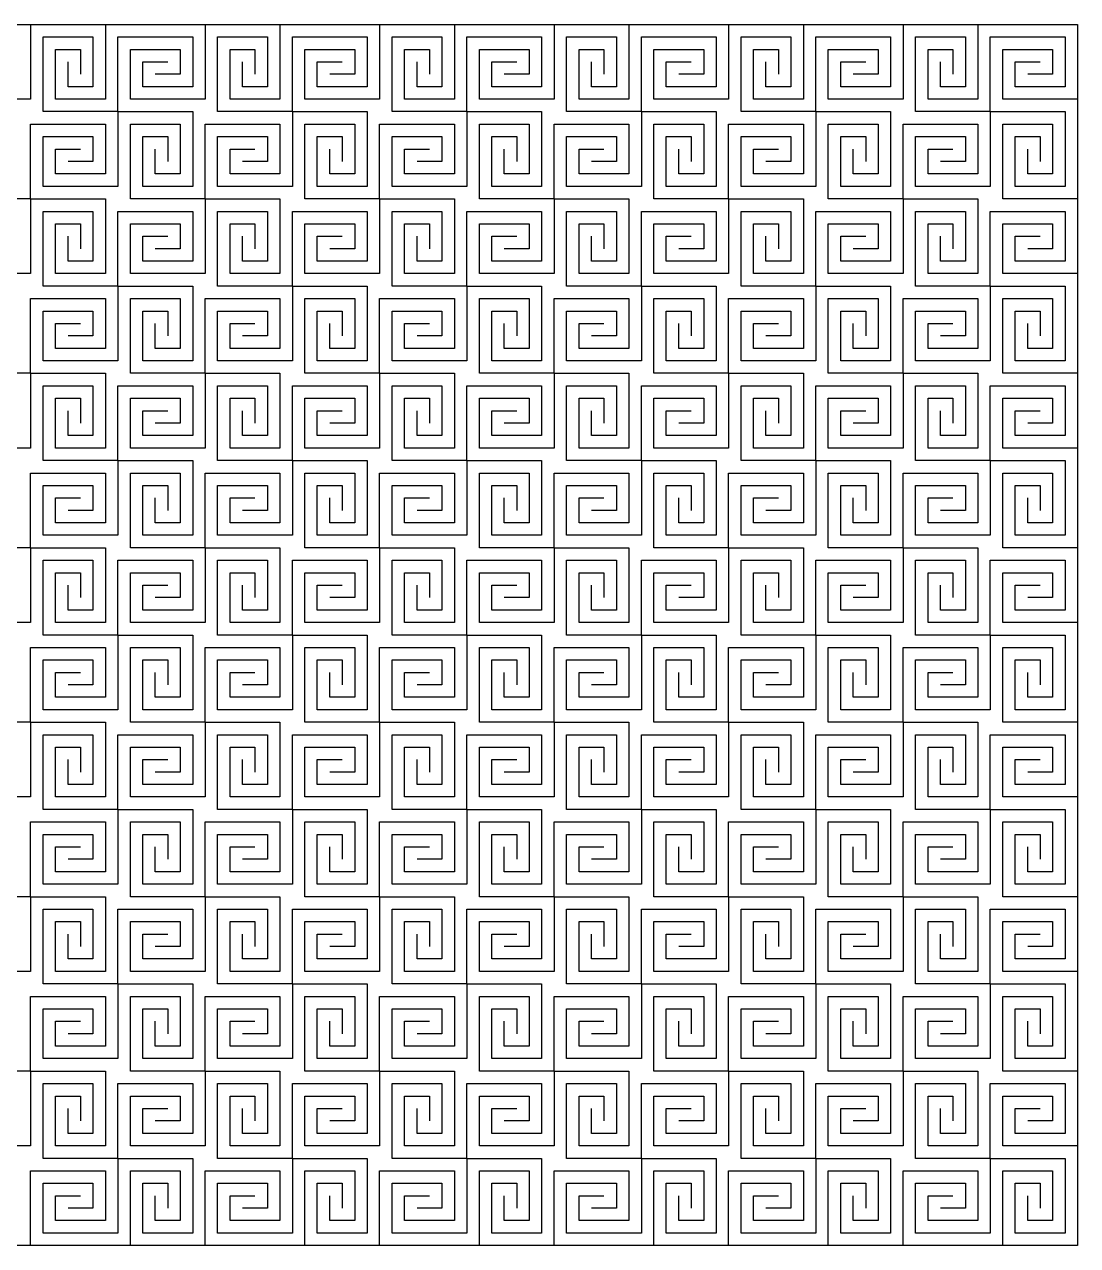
# Model space of a CAD drawing. Header units: millimetres. Extents: x 0 to 120, y 0 to 70.
# Drawn here: x 59.6 to 120, y 0 to 70 of the extents above; entities that cross this region are included whole.
import ezdxf

# ---------------------------------------------------------------- set-up
doc = ezdxf.new("R2010")
doc.units = ezdxf.units.MM
doc.layers.add('CUT', color=1, linetype='CONTINUOUS')

msp = doc.modelspace()

# ---------------------------------------------------------------- linework, layer by layer
at = {"layer": 'CUT'}
for points in [[(0, 70), (120, 70), (120, 0), (0, 0), (0, 70)], [(60, 70), (60, 65.7143), (55.7143, 65.7143), (55.7143, 68.5714), (58.5714, 68.5714), (58.5714, 67.1429), (57.1429, 67.1429)], [(60, 70), (64.2857, 70), (64.2857, 65.7143), (61.4286, 65.7143), (61.4286, 68.5714), (62.8571, 68.5714), (62.8571, 67.1429)], [(70, 70), (70, 65.7143), (65.7143, 65.7143), (65.7143, 68.5714), (68.5714, 68.5714), (68.5714, 67.1429), (67.1429, 67.1429)], [(70, 70), (74.2857, 70), (74.2857, 65.7143), (71.4286, 65.7143), (71.4286, 68.5714), (72.8571, 68.5714), (72.8571, 67.1429)], [(80, 70), (80, 65.7143), (75.7143, 65.7143), (75.7143, 68.5714), (78.5714, 68.5714), (78.5714, 67.1429), (77.1429, 67.1429)], [(80, 70), (84.2857, 70), (84.2857, 65.7143), (81.4286, 65.7143), (81.4286, 68.5714), (82.8571, 68.5714), (82.8571, 67.1429)], [(90, 70), (90, 65.7143), (85.7143, 65.7143), (85.7143, 68.5714), (88.5714, 68.5714), (88.5714, 67.1429), (87.1429, 67.1429)], [(90, 70), (94.2857, 70), (94.2857, 65.7143), (91.4286, 65.7143), (91.4286, 68.5714), (92.8571, 68.5714), (92.8571, 67.1429)], [(100, 70), (100, 65.7143), (95.7143, 65.7143), (95.7143, 68.5714), (98.5714, 68.5714), (98.5714, 67.1429), (97.1429, 67.1429)], [(100, 70), (104.2857, 70), (104.2857, 65.7143), (101.4286, 65.7143), (101.4286, 68.5714), (102.8571, 68.5714), (102.8571, 67.1429)], [(110, 70), (110, 65.7143), (105.7143, 65.7143), (105.7143, 68.5714), (108.5714, 68.5714), (108.5714, 67.1429), (107.1429, 67.1429)], [(110, 70), (114.2857, 70), (114.2857, 65.7143), (111.4286, 65.7143), (111.4286, 68.5714), (112.8571, 68.5714), (112.8571, 67.1429)], [(120, 70), (120, 65.7143), (115.7143, 65.7143), (115.7143, 68.5714), (118.5714, 68.5714), (118.5714, 67.1429), (117.1429, 67.1429)], [(65, 65), (60.7143, 65), (60.7143, 69.2857), (63.5714, 69.2857), (63.5714, 66.4286), (62.1429, 66.4286), (62.1429, 67.8571)], [(65, 65), (65, 69.2857), (69.2857, 69.2857), (69.2857, 66.4286), (66.4286, 66.4286), (66.4286, 67.8571), (67.8571, 67.8571)], [(75, 65), (70.7143, 65), (70.7143, 69.2857), (73.5714, 69.2857), (73.5714, 66.4286), (72.1429, 66.4286), (72.1429, 67.8571)], [(75, 65), (75, 69.2857), (79.2857, 69.2857), (79.2857, 66.4286), (76.4286, 66.4286), (76.4286, 67.8571), (77.8571, 67.8571)], [(85, 65), (80.7143, 65), (80.7143, 69.2857), (83.5714, 69.2857), (83.5714, 66.4286), (82.1429, 66.4286), (82.1429, 67.8571)], [(85, 65), (85, 69.2857), (89.2857, 69.2857), (89.2857, 66.4286), (86.4286, 66.4286), (86.4286, 67.8571), (87.8571, 67.8571)], [(95, 65), (90.7143, 65), (90.7143, 69.2857), (93.5714, 69.2857), (93.5714, 66.4286), (92.1429, 66.4286), (92.1429, 67.8571)], [(95, 65), (95, 69.2857), (99.2857, 69.2857), (99.2857, 66.4286), (96.4286, 66.4286), (96.4286, 67.8571), (97.8571, 67.8571)], [(105, 65), (100.7143, 65), (100.7143, 69.2857), (103.5714, 69.2857), (103.5714, 66.4286), (102.1429, 66.4286), (102.1429, 67.8571)], [(105, 65), (105, 69.2857), (109.2857, 69.2857), (109.2857, 66.4286), (106.4286, 66.4286), (106.4286, 67.8571), (107.8571, 67.8571)], [(115, 65), (110.7143, 65), (110.7143, 69.2857), (113.5714, 69.2857), (113.5714, 66.4286), (112.1429, 66.4286), (112.1429, 67.8571)], [(115, 65), (115, 69.2857), (119.2857, 69.2857), (119.2857, 66.4286), (116.4286, 66.4286), (116.4286, 67.8571), (117.8571, 67.8571)], [(65, 65), (65, 60.7143), (60.7143, 60.7143), (60.7143, 63.5714), (63.5714, 63.5714), (63.5714, 62.1429), (62.1429, 62.1429)], [(65, 65), (69.2857, 65), (69.2857, 60.7143), (66.4286, 60.7143), (66.4286, 63.5714), (67.8571, 63.5714), (67.8571, 62.1429)], [(75, 65), (75, 60.7143), (70.7143, 60.7143), (70.7143, 63.5714), (73.5714, 63.5714), (73.5714, 62.1429), (72.1429, 62.1429)], [(75, 65), (79.2857, 65), (79.2857, 60.7143), (76.4286, 60.7143), (76.4286, 63.5714), (77.8571, 63.5714), (77.8571, 62.1429)], [(85, 65), (85, 60.7143), (80.7143, 60.7143), (80.7143, 63.5714), (83.5714, 63.5714), (83.5714, 62.1429), (82.1429, 62.1429)], [(85, 65), (89.2857, 65), (89.2857, 60.7143), (86.4286, 60.7143), (86.4286, 63.5714), (87.8571, 63.5714), (87.8571, 62.1429)], [(95, 65), (95, 60.7143), (90.7143, 60.7143), (90.7143, 63.5714), (93.5714, 63.5714), (93.5714, 62.1429), (92.1429, 62.1429)], [(95, 65), (99.2857, 65), (99.2857, 60.7143), (96.4286, 60.7143), (96.4286, 63.5714), (97.8571, 63.5714), (97.8571, 62.1429)], [(105, 65), (105, 60.7143), (100.7143, 60.7143), (100.7143, 63.5714), (103.5714, 63.5714), (103.5714, 62.1429), (102.1429, 62.1429)], [(105, 65), (109.2857, 65), (109.2857, 60.7143), (106.4286, 60.7143), (106.4286, 63.5714), (107.8571, 63.5714), (107.8571, 62.1429)], [(115, 65), (115, 60.7143), (110.7143, 60.7143), (110.7143, 63.5714), (113.5714, 63.5714), (113.5714, 62.1429), (112.1429, 62.1429)], [(115, 65), (119.2857, 65), (119.2857, 60.7143), (116.4286, 60.7143), (116.4286, 63.5714), (117.8571, 63.5714), (117.8571, 62.1429)], [(60, 60), (55.7143, 60), (55.7143, 64.2857), (58.5714, 64.2857), (58.5714, 61.4286), (57.1429, 61.4286), (57.1429, 62.8571)], [(60, 60), (60, 64.2857), (64.2857, 64.2857), (64.2857, 61.4286), (61.4286, 61.4286), (61.4286, 62.8571), (62.8571, 62.8571)], [(70, 60), (65.7143, 60), (65.7143, 64.2857), (68.5714, 64.2857), (68.5714, 61.4286), (67.1429, 61.4286), (67.1429, 62.8571)], [(70, 60), (70, 64.2857), (74.2857, 64.2857), (74.2857, 61.4286), (71.4286, 61.4286), (71.4286, 62.8571), (72.8571, 62.8571)], [(80, 60), (75.7143, 60), (75.7143, 64.2857), (78.5714, 64.2857), (78.5714, 61.4286), (77.1429, 61.4286), (77.1429, 62.8571)], [(80, 60), (80, 64.2857), (84.2857, 64.2857), (84.2857, 61.4286), (81.4286, 61.4286), (81.4286, 62.8571), (82.8571, 62.8571)], [(90, 60), (85.7143, 60), (85.7143, 64.2857), (88.5714, 64.2857), (88.5714, 61.4286), (87.1429, 61.4286), (87.1429, 62.8571)], [(90, 60), (90, 64.2857), (94.2857, 64.2857), (94.2857, 61.4286), (91.4286, 61.4286), (91.4286, 62.8571), (92.8571, 62.8571)], [(100, 60), (95.7143, 60), (95.7143, 64.2857), (98.5714, 64.2857), (98.5714, 61.4286), (97.1429, 61.4286), (97.1429, 62.8571)], [(100, 60), (100, 64.2857), (104.2857, 64.2857), (104.2857, 61.4286), (101.4286, 61.4286), (101.4286, 62.8571), (102.8571, 62.8571)], [(110, 60), (105.7143, 60), (105.7143, 64.2857), (108.5714, 64.2857), (108.5714, 61.4286), (107.1429, 61.4286), (107.1429, 62.8571)], [(110, 60), (110, 64.2857), (114.2857, 64.2857), (114.2857, 61.4286), (111.4286, 61.4286), (111.4286, 62.8571), (112.8571, 62.8571)], [(120, 60), (115.7143, 60), (115.7143, 64.2857), (118.5714, 64.2857), (118.5714, 61.4286), (117.1429, 61.4286), (117.1429, 62.8571)], [(60, 60), (60, 55.7143), (55.7143, 55.7143), (55.7143, 58.5714), (58.5714, 58.5714), (58.5714, 57.1429), (57.1429, 57.1429)], [(60, 60), (64.2857, 60), (64.2857, 55.7143), (61.4286, 55.7143), (61.4286, 58.5714), (62.8571, 58.5714), (62.8571, 57.1429)], [(70, 60), (70, 55.7143), (65.7143, 55.7143), (65.7143, 58.5714), (68.5714, 58.5714), (68.5714, 57.1429), (67.1429, 57.1429)], [(70, 60), (74.2857, 60), (74.2857, 55.7143), (71.4286, 55.7143), (71.4286, 58.5714), (72.8571, 58.5714), (72.8571, 57.1429)], [(80, 60), (80, 55.7143), (75.7143, 55.7143), (75.7143, 58.5714), (78.5714, 58.5714), (78.5714, 57.1429), (77.1429, 57.1429)], [(80, 60), (84.2857, 60), (84.2857, 55.7143), (81.4286, 55.7143), (81.4286, 58.5714), (82.8571, 58.5714), (82.8571, 57.1429)], [(90, 60), (90, 55.7143), (85.7143, 55.7143), (85.7143, 58.5714), (88.5714, 58.5714), (88.5714, 57.1429), (87.1429, 57.1429)], [(90, 60), (94.2857, 60), (94.2857, 55.7143), (91.4286, 55.7143), (91.4286, 58.5714), (92.8571, 58.5714), (92.8571, 57.1429)], [(100, 60), (100, 55.7143), (95.7143, 55.7143), (95.7143, 58.5714), (98.5714, 58.5714), (98.5714, 57.1429), (97.1429, 57.1429)], [(100, 60), (104.2857, 60), (104.2857, 55.7143), (101.4286, 55.7143), (101.4286, 58.5714), (102.8571, 58.5714), (102.8571, 57.1429)], [(110, 60), (110, 55.7143), (105.7143, 55.7143), (105.7143, 58.5714), (108.5714, 58.5714), (108.5714, 57.1429), (107.1429, 57.1429)], [(110, 60), (114.2857, 60), (114.2857, 55.7143), (111.4286, 55.7143), (111.4286, 58.5714), (112.8571, 58.5714), (112.8571, 57.1429)], [(120, 60), (120, 55.7143), (115.7143, 55.7143), (115.7143, 58.5714), (118.5714, 58.5714), (118.5714, 57.1429), (117.1429, 57.1429)], [(65, 55), (60.7143, 55), (60.7143, 59.2857), (63.5714, 59.2857), (63.5714, 56.4286), (62.1429, 56.4286), (62.1429, 57.8571)], [(65, 55), (65, 59.2857), (69.2857, 59.2857), (69.2857, 56.4286), (66.4286, 56.4286), (66.4286, 57.8571), (67.8571, 57.8571)], [(75, 55), (70.7143, 55), (70.7143, 59.2857), (73.5714, 59.2857), (73.5714, 56.4286), (72.1429, 56.4286), (72.1429, 57.8571)], [(75, 55), (75, 59.2857), (79.2857, 59.2857), (79.2857, 56.4286), (76.4286, 56.4286), (76.4286, 57.8571), (77.8571, 57.8571)], [(85, 55), (80.7143, 55), (80.7143, 59.2857), (83.5714, 59.2857), (83.5714, 56.4286), (82.1429, 56.4286), (82.1429, 57.8571)], [(85, 55), (85, 59.2857), (89.2857, 59.2857), (89.2857, 56.4286), (86.4286, 56.4286), (86.4286, 57.8571), (87.8571, 57.8571)], [(95, 55), (90.7143, 55), (90.7143, 59.2857), (93.5714, 59.2857), (93.5714, 56.4286), (92.1429, 56.4286), (92.1429, 57.8571)], [(95, 55), (95, 59.2857), (99.2857, 59.2857), (99.2857, 56.4286), (96.4286, 56.4286), (96.4286, 57.8571), (97.8571, 57.8571)], [(105, 55), (100.7143, 55), (100.7143, 59.2857), (103.5714, 59.2857), (103.5714, 56.4286), (102.1429, 56.4286), (102.1429, 57.8571)], [(105, 55), (105, 59.2857), (109.2857, 59.2857), (109.2857, 56.4286), (106.4286, 56.4286), (106.4286, 57.8571), (107.8571, 57.8571)], [(115, 55), (110.7143, 55), (110.7143, 59.2857), (113.5714, 59.2857), (113.5714, 56.4286), (112.1429, 56.4286), (112.1429, 57.8571)], [(115, 55), (115, 59.2857), (119.2857, 59.2857), (119.2857, 56.4286), (116.4286, 56.4286), (116.4286, 57.8571), (117.8571, 57.8571)], [(65, 55), (65, 50.7143), (60.7143, 50.7143), (60.7143, 53.5714), (63.5714, 53.5714), (63.5714, 52.1429), (62.1429, 52.1429)], [(65, 55), (69.2857, 55), (69.2857, 50.7143), (66.4286, 50.7143), (66.4286, 53.5714), (67.8571, 53.5714), (67.8571, 52.1429)], [(75, 55), (75, 50.7143), (70.7143, 50.7143), (70.7143, 53.5714), (73.5714, 53.5714), (73.5714, 52.1429), (72.1429, 52.1429)], [(75, 55), (79.2857, 55), (79.2857, 50.7143), (76.4286, 50.7143), (76.4286, 53.5714), (77.8571, 53.5714), (77.8571, 52.1429)], [(85, 55), (85, 50.7143), (80.7143, 50.7143), (80.7143, 53.5714), (83.5714, 53.5714), (83.5714, 52.1429), (82.1429, 52.1429)], [(85, 55), (89.2857, 55), (89.2857, 50.7143), (86.4286, 50.7143), (86.4286, 53.5714), (87.8571, 53.5714), (87.8571, 52.1429)], [(95, 55), (95, 50.7143), (90.7143, 50.7143), (90.7143, 53.5714), (93.5714, 53.5714), (93.5714, 52.1429), (92.1429, 52.1429)], [(95, 55), (99.2857, 55), (99.2857, 50.7143), (96.4286, 50.7143), (96.4286, 53.5714), (97.8571, 53.5714), (97.8571, 52.1429)], [(105, 55), (105, 50.7143), (100.7143, 50.7143), (100.7143, 53.5714), (103.5714, 53.5714), (103.5714, 52.1429), (102.1429, 52.1429)], [(105, 55), (109.2857, 55), (109.2857, 50.7143), (106.4286, 50.7143), (106.4286, 53.5714), (107.8571, 53.5714), (107.8571, 52.1429)], [(115, 55), (115, 50.7143), (110.7143, 50.7143), (110.7143, 53.5714), (113.5714, 53.5714), (113.5714, 52.1429), (112.1429, 52.1429)], [(115, 55), (119.2857, 55), (119.2857, 50.7143), (116.4286, 50.7143), (116.4286, 53.5714), (117.8571, 53.5714), (117.8571, 52.1429)], [(60, 50), (55.7143, 50), (55.7143, 54.2857), (58.5714, 54.2857), (58.5714, 51.4286), (57.1429, 51.4286), (57.1429, 52.8571)], [(60, 50), (60, 54.2857), (64.2857, 54.2857), (64.2857, 51.4286), (61.4286, 51.4286), (61.4286, 52.8571), (62.8571, 52.8571)], [(70, 50), (65.7143, 50), (65.7143, 54.2857), (68.5714, 54.2857), (68.5714, 51.4286), (67.1429, 51.4286), (67.1429, 52.8571)], [(70, 50), (70, 54.2857), (74.2857, 54.2857), (74.2857, 51.4286), (71.4286, 51.4286), (71.4286, 52.8571), (72.8571, 52.8571)], [(80, 50), (75.7143, 50), (75.7143, 54.2857), (78.5714, 54.2857), (78.5714, 51.4286), (77.1429, 51.4286), (77.1429, 52.8571)], [(80, 50), (80, 54.2857), (84.2857, 54.2857), (84.2857, 51.4286), (81.4286, 51.4286), (81.4286, 52.8571), (82.8571, 52.8571)], [(90, 50), (85.7143, 50), (85.7143, 54.2857), (88.5714, 54.2857), (88.5714, 51.4286), (87.1429, 51.4286), (87.1429, 52.8571)], [(90, 50), (90, 54.2857), (94.2857, 54.2857), (94.2857, 51.4286), (91.4286, 51.4286), (91.4286, 52.8571), (92.8571, 52.8571)], [(100, 50), (95.7143, 50), (95.7143, 54.2857), (98.5714, 54.2857), (98.5714, 51.4286), (97.1429, 51.4286), (97.1429, 52.8571)], [(100, 50), (100, 54.2857), (104.2857, 54.2857), (104.2857, 51.4286), (101.4286, 51.4286), (101.4286, 52.8571), (102.8571, 52.8571)], [(110, 50), (105.7143, 50), (105.7143, 54.2857), (108.5714, 54.2857), (108.5714, 51.4286), (107.1429, 51.4286), (107.1429, 52.8571)], [(110, 50), (110, 54.2857), (114.2857, 54.2857), (114.2857, 51.4286), (111.4286, 51.4286), (111.4286, 52.8571), (112.8571, 52.8571)], [(120, 50), (115.7143, 50), (115.7143, 54.2857), (118.5714, 54.2857), (118.5714, 51.4286), (117.1429, 51.4286), (117.1429, 52.8571)], [(60, 50), (60, 45.7143), (55.7143, 45.7143), (55.7143, 48.5714), (58.5714, 48.5714), (58.5714, 47.1429), (57.1429, 47.1429)], [(60, 50), (64.2857, 50), (64.2857, 45.7143), (61.4286, 45.7143), (61.4286, 48.5714), (62.8571, 48.5714), (62.8571, 47.1429)], [(70, 50), (70, 45.7143), (65.7143, 45.7143), (65.7143, 48.5714), (68.5714, 48.5714), (68.5714, 47.1429), (67.1429, 47.1429)], [(70, 50), (74.2857, 50), (74.2857, 45.7143), (71.4286, 45.7143), (71.4286, 48.5714), (72.8571, 48.5714), (72.8571, 47.1429)], [(80, 50), (80, 45.7143), (75.7143, 45.7143), (75.7143, 48.5714), (78.5714, 48.5714), (78.5714, 47.1429), (77.1429, 47.1429)], [(80, 50), (84.2857, 50), (84.2857, 45.7143), (81.4286, 45.7143), (81.4286, 48.5714), (82.8571, 48.5714), (82.8571, 47.1429)], [(90, 50), (90, 45.7143), (85.7143, 45.7143), (85.7143, 48.5714), (88.5714, 48.5714), (88.5714, 47.1429), (87.1429, 47.1429)], [(90, 50), (94.2857, 50), (94.2857, 45.7143), (91.4286, 45.7143), (91.4286, 48.5714), (92.8571, 48.5714), (92.8571, 47.1429)], [(100, 50), (100, 45.7143), (95.7143, 45.7143), (95.7143, 48.5714), (98.5714, 48.5714), (98.5714, 47.1429), (97.1429, 47.1429)], [(100, 50), (104.2857, 50), (104.2857, 45.7143), (101.4286, 45.7143), (101.4286, 48.5714), (102.8571, 48.5714), (102.8571, 47.1429)], [(110, 50), (110, 45.7143), (105.7143, 45.7143), (105.7143, 48.5714), (108.5714, 48.5714), (108.5714, 47.1429), (107.1429, 47.1429)], [(110, 50), (114.2857, 50), (114.2857, 45.7143), (111.4286, 45.7143), (111.4286, 48.5714), (112.8571, 48.5714), (112.8571, 47.1429)], [(120, 50), (120, 45.7143), (115.7143, 45.7143), (115.7143, 48.5714), (118.5714, 48.5714), (118.5714, 47.1429), (117.1429, 47.1429)], [(65, 45), (60.7143, 45), (60.7143, 49.2857), (63.5714, 49.2857), (63.5714, 46.4286), (62.1429, 46.4286), (62.1429, 47.8571)], [(65, 45), (65, 49.2857), (69.2857, 49.2857), (69.2857, 46.4286), (66.4286, 46.4286), (66.4286, 47.8571), (67.8571, 47.8571)], [(75, 45), (70.7143, 45), (70.7143, 49.2857), (73.5714, 49.2857), (73.5714, 46.4286), (72.1429, 46.4286), (72.1429, 47.8571)], [(75, 45), (75, 49.2857), (79.2857, 49.2857), (79.2857, 46.4286), (76.4286, 46.4286), (76.4286, 47.8571), (77.8571, 47.8571)], [(85, 45), (80.7143, 45), (80.7143, 49.2857), (83.5714, 49.2857), (83.5714, 46.4286), (82.1429, 46.4286), (82.1429, 47.8571)], [(85, 45), (85, 49.2857), (89.2857, 49.2857), (89.2857, 46.4286), (86.4286, 46.4286), (86.4286, 47.8571), (87.8571, 47.8571)], [(95, 45), (90.7143, 45), (90.7143, 49.2857), (93.5714, 49.2857), (93.5714, 46.4286), (92.1429, 46.4286), (92.1429, 47.8571)], [(95, 45), (95, 49.2857), (99.2857, 49.2857), (99.2857, 46.4286), (96.4286, 46.4286), (96.4286, 47.8571), (97.8571, 47.8571)], [(105, 45), (100.7143, 45), (100.7143, 49.2857), (103.5714, 49.2857), (103.5714, 46.4286), (102.1429, 46.4286), (102.1429, 47.8571)], [(105, 45), (105, 49.2857), (109.2857, 49.2857), (109.2857, 46.4286), (106.4286, 46.4286), (106.4286, 47.8571), (107.8571, 47.8571)], [(115, 45), (110.7143, 45), (110.7143, 49.2857), (113.5714, 49.2857), (113.5714, 46.4286), (112.1429, 46.4286), (112.1429, 47.8571)], [(115, 45), (115, 49.2857), (119.2857, 49.2857), (119.2857, 46.4286), (116.4286, 46.4286), (116.4286, 47.8571), (117.8571, 47.8571)], [(65, 45), (65, 40.7143), (60.7143, 40.7143), (60.7143, 43.5714), (63.5714, 43.5714), (63.5714, 42.1429), (62.1429, 42.1429)], [(65, 45), (69.2857, 45), (69.2857, 40.7143), (66.4286, 40.7143), (66.4286, 43.5714), (67.8571, 43.5714), (67.8571, 42.1429)], [(75, 45), (75, 40.7143), (70.7143, 40.7143), (70.7143, 43.5714), (73.5714, 43.5714), (73.5714, 42.1429), (72.1429, 42.1429)], [(75, 45), (79.2857, 45), (79.2857, 40.7143), (76.4286, 40.7143), (76.4286, 43.5714), (77.8571, 43.5714), (77.8571, 42.1429)], [(85, 45), (85, 40.7143), (80.7143, 40.7143), (80.7143, 43.5714), (83.5714, 43.5714), (83.5714, 42.1429), (82.1429, 42.1429)], [(85, 45), (89.2857, 45), (89.2857, 40.7143), (86.4286, 40.7143), (86.4286, 43.5714), (87.8571, 43.5714), (87.8571, 42.1429)], [(95, 45), (95, 40.7143), (90.7143, 40.7143), (90.7143, 43.5714), (93.5714, 43.5714), (93.5714, 42.1429), (92.1429, 42.1429)], [(95, 45), (99.2857, 45), (99.2857, 40.7143), (96.4286, 40.7143), (96.4286, 43.5714), (97.8571, 43.5714), (97.8571, 42.1429)], [(105, 45), (105, 40.7143), (100.7143, 40.7143), (100.7143, 43.5714), (103.5714, 43.5714), (103.5714, 42.1429), (102.1429, 42.1429)], [(105, 45), (109.2857, 45), (109.2857, 40.7143), (106.4286, 40.7143), (106.4286, 43.5714), (107.8571, 43.5714), (107.8571, 42.1429)], [(115, 45), (115, 40.7143), (110.7143, 40.7143), (110.7143, 43.5714), (113.5714, 43.5714), (113.5714, 42.1429), (112.1429, 42.1429)], [(115, 45), (119.2857, 45), (119.2857, 40.7143), (116.4286, 40.7143), (116.4286, 43.5714), (117.8571, 43.5714), (117.8571, 42.1429)], [(60, 40), (55.7143, 40), (55.7143, 44.2857), (58.5714, 44.2857), (58.5714, 41.4286), (57.1429, 41.4286), (57.1429, 42.8571)], [(60, 40), (60, 44.2857), (64.2857, 44.2857), (64.2857, 41.4286), (61.4286, 41.4286), (61.4286, 42.8571), (62.8571, 42.8571)], [(70, 40), (65.7143, 40), (65.7143, 44.2857), (68.5714, 44.2857), (68.5714, 41.4286), (67.1429, 41.4286), (67.1429, 42.8571)], [(70, 40), (70, 44.2857), (74.2857, 44.2857), (74.2857, 41.4286), (71.4286, 41.4286), (71.4286, 42.8571), (72.8571, 42.8571)], [(80, 40), (75.7143, 40), (75.7143, 44.2857), (78.5714, 44.2857), (78.5714, 41.4286), (77.1429, 41.4286), (77.1429, 42.8571)], [(80, 40), (80, 44.2857), (84.2857, 44.2857), (84.2857, 41.4286), (81.4286, 41.4286), (81.4286, 42.8571), (82.8571, 42.8571)], [(90, 40), (85.7143, 40), (85.7143, 44.2857), (88.5714, 44.2857), (88.5714, 41.4286), (87.1429, 41.4286), (87.1429, 42.8571)], [(90, 40), (90, 44.2857), (94.2857, 44.2857), (94.2857, 41.4286), (91.4286, 41.4286), (91.4286, 42.8571), (92.8571, 42.8571)], [(100, 40), (95.7143, 40), (95.7143, 44.2857), (98.5714, 44.2857), (98.5714, 41.4286), (97.1429, 41.4286), (97.1429, 42.8571)], [(100, 40), (100, 44.2857), (104.2857, 44.2857), (104.2857, 41.4286), (101.4286, 41.4286), (101.4286, 42.8571), (102.8571, 42.8571)], [(110, 40), (105.7143, 40), (105.7143, 44.2857), (108.5714, 44.2857), (108.5714, 41.4286), (107.1429, 41.4286), (107.1429, 42.8571)], [(110, 40), (110, 44.2857), (114.2857, 44.2857), (114.2857, 41.4286), (111.4286, 41.4286), (111.4286, 42.8571), (112.8571, 42.8571)], [(120, 40), (115.7143, 40), (115.7143, 44.2857), (118.5714, 44.2857), (118.5714, 41.4286), (117.1429, 41.4286), (117.1429, 42.8571)], [(60, 40), (60, 35.7143), (55.7143, 35.7143), (55.7143, 38.5714), (58.5714, 38.5714), (58.5714, 37.1429), (57.1429, 37.1429)], [(60, 40), (64.2857, 40), (64.2857, 35.7143), (61.4286, 35.7143), (61.4286, 38.5714), (62.8571, 38.5714), (62.8571, 37.1429)], [(70, 40), (70, 35.7143), (65.7143, 35.7143), (65.7143, 38.5714), (68.5714, 38.5714), (68.5714, 37.1429), (67.1429, 37.1429)], [(70, 40), (74.2857, 40), (74.2857, 35.7143), (71.4286, 35.7143), (71.4286, 38.5714), (72.8571, 38.5714), (72.8571, 37.1429)], [(80, 40), (80, 35.7143), (75.7143, 35.7143), (75.7143, 38.5714), (78.5714, 38.5714), (78.5714, 37.1429), (77.1429, 37.1429)], [(80, 40), (84.2857, 40), (84.2857, 35.7143), (81.4286, 35.7143), (81.4286, 38.5714), (82.8571, 38.5714), (82.8571, 37.1429)], [(90, 40), (90, 35.7143), (85.7143, 35.7143), (85.7143, 38.5714), (88.5714, 38.5714), (88.5714, 37.1429), (87.1429, 37.1429)], [(90, 40), (94.2857, 40), (94.2857, 35.7143), (91.4286, 35.7143), (91.4286, 38.5714), (92.8571, 38.5714), (92.8571, 37.1429)], [(100, 40), (100, 35.7143), (95.7143, 35.7143), (95.7143, 38.5714), (98.5714, 38.5714), (98.5714, 37.1429), (97.1429, 37.1429)], [(100, 40), (104.2857, 40), (104.2857, 35.7143), (101.4286, 35.7143), (101.4286, 38.5714), (102.8571, 38.5714), (102.8571, 37.1429)], [(110, 40), (110, 35.7143), (105.7143, 35.7143), (105.7143, 38.5714), (108.5714, 38.5714), (108.5714, 37.1429), (107.1429, 37.1429)], [(110, 40), (114.2857, 40), (114.2857, 35.7143), (111.4286, 35.7143), (111.4286, 38.5714), (112.8571, 38.5714), (112.8571, 37.1429)], [(120, 40), (120, 35.7143), (115.7143, 35.7143), (115.7143, 38.5714), (118.5714, 38.5714), (118.5714, 37.1429), (117.1429, 37.1429)], [(65, 35), (60.7143, 35), (60.7143, 39.2857), (63.5714, 39.2857), (63.5714, 36.4286), (62.1429, 36.4286), (62.1429, 37.8571)], [(65, 35), (65, 39.2857), (69.2857, 39.2857), (69.2857, 36.4286), (66.4286, 36.4286), (66.4286, 37.8571), (67.8571, 37.8571)], [(75, 35), (70.7143, 35), (70.7143, 39.2857), (73.5714, 39.2857), (73.5714, 36.4286), (72.1429, 36.4286), (72.1429, 37.8571)], [(75, 35), (75, 39.2857), (79.2857, 39.2857), (79.2857, 36.4286), (76.4286, 36.4286), (76.4286, 37.8571), (77.8571, 37.8571)], [(85, 35), (80.7143, 35), (80.7143, 39.2857), (83.5714, 39.2857), (83.5714, 36.4286), (82.1429, 36.4286), (82.1429, 37.8571)], [(85, 35), (85, 39.2857), (89.2857, 39.2857), (89.2857, 36.4286), (86.4286, 36.4286), (86.4286, 37.8571), (87.8571, 37.8571)], [(95, 35), (90.7143, 35), (90.7143, 39.2857), (93.5714, 39.2857), (93.5714, 36.4286), (92.1429, 36.4286), (92.1429, 37.8571)], [(95, 35), (95, 39.2857), (99.2857, 39.2857), (99.2857, 36.4286), (96.4286, 36.4286), (96.4286, 37.8571), (97.8571, 37.8571)], [(105, 35), (100.7143, 35), (100.7143, 39.2857), (103.5714, 39.2857), (103.5714, 36.4286), (102.1429, 36.4286), (102.1429, 37.8571)], [(105, 35), (105, 39.2857), (109.2857, 39.2857), (109.2857, 36.4286), (106.4286, 36.4286), (106.4286, 37.8571), (107.8571, 37.8571)], [(115, 35), (110.7143, 35), (110.7143, 39.2857), (113.5714, 39.2857), (113.5714, 36.4286), (112.1429, 36.4286), (112.1429, 37.8571)], [(115, 35), (115, 39.2857), (119.2857, 39.2857), (119.2857, 36.4286), (116.4286, 36.4286), (116.4286, 37.8571), (117.8571, 37.8571)], [(65, 35), (65, 30.7143), (60.7143, 30.7143), (60.7143, 33.5714), (63.5714, 33.5714), (63.5714, 32.1429), (62.1429, 32.1429)], [(65, 35), (69.2857, 35), (69.2857, 30.7143), (66.4286, 30.7143), (66.4286, 33.5714), (67.8571, 33.5714), (67.8571, 32.1429)], [(75, 35), (75, 30.7143), (70.7143, 30.7143), (70.7143, 33.5714), (73.5714, 33.5714), (73.5714, 32.1429), (72.1429, 32.1429)], [(75, 35), (79.2857, 35), (79.2857, 30.7143), (76.4286, 30.7143), (76.4286, 33.5714), (77.8571, 33.5714), (77.8571, 32.1429)], [(85, 35), (85, 30.7143), (80.7143, 30.7143), (80.7143, 33.5714), (83.5714, 33.5714), (83.5714, 32.1429), (82.1429, 32.1429)], [(85, 35), (89.2857, 35), (89.2857, 30.7143), (86.4286, 30.7143), (86.4286, 33.5714), (87.8571, 33.5714), (87.8571, 32.1429)], [(95, 35), (95, 30.7143), (90.7143, 30.7143), (90.7143, 33.5714), (93.5714, 33.5714), (93.5714, 32.1429), (92.1429, 32.1429)], [(95, 35), (99.2857, 35), (99.2857, 30.7143), (96.4286, 30.7143), (96.4286, 33.5714), (97.8571, 33.5714), (97.8571, 32.1429)], [(105, 35), (105, 30.7143), (100.7143, 30.7143), (100.7143, 33.5714), (103.5714, 33.5714), (103.5714, 32.1429), (102.1429, 32.1429)], [(105, 35), (109.2857, 35), (109.2857, 30.7143), (106.4286, 30.7143), (106.4286, 33.5714), (107.8571, 33.5714), (107.8571, 32.1429)], [(115, 35), (115, 30.7143), (110.7143, 30.7143), (110.7143, 33.5714), (113.5714, 33.5714), (113.5714, 32.1429), (112.1429, 32.1429)], [(115, 35), (119.2857, 35), (119.2857, 30.7143), (116.4286, 30.7143), (116.4286, 33.5714), (117.8571, 33.5714), (117.8571, 32.1429)], [(60, 30), (55.7143, 30), (55.7143, 34.2857), (58.5714, 34.2857), (58.5714, 31.4286), (57.1429, 31.4286), (57.1429, 32.8571)], [(60, 30), (60, 34.2857), (64.2857, 34.2857), (64.2857, 31.4286), (61.4286, 31.4286), (61.4286, 32.8571), (62.8571, 32.8571)], [(70, 30), (65.7143, 30), (65.7143, 34.2857), (68.5714, 34.2857), (68.5714, 31.4286), (67.1429, 31.4286), (67.1429, 32.8571)], [(70, 30), (70, 34.2857), (74.2857, 34.2857), (74.2857, 31.4286), (71.4286, 31.4286), (71.4286, 32.8571), (72.8571, 32.8571)], [(80, 30), (75.7143, 30), (75.7143, 34.2857), (78.5714, 34.2857), (78.5714, 31.4286), (77.1429, 31.4286), (77.1429, 32.8571)], [(80, 30), (80, 34.2857), (84.2857, 34.2857), (84.2857, 31.4286), (81.4286, 31.4286), (81.4286, 32.8571), (82.8571, 32.8571)], [(90, 30), (85.7143, 30), (85.7143, 34.2857), (88.5714, 34.2857), (88.5714, 31.4286), (87.1429, 31.4286), (87.1429, 32.8571)], [(90, 30), (90, 34.2857), (94.2857, 34.2857), (94.2857, 31.4286), (91.4286, 31.4286), (91.4286, 32.8571), (92.8571, 32.8571)], [(100, 30), (95.7143, 30), (95.7143, 34.2857), (98.5714, 34.2857), (98.5714, 31.4286), (97.1429, 31.4286), (97.1429, 32.8571)], [(100, 30), (100, 34.2857), (104.2857, 34.2857), (104.2857, 31.4286), (101.4286, 31.4286), (101.4286, 32.8571), (102.8571, 32.8571)], [(110, 30), (105.7143, 30), (105.7143, 34.2857), (108.5714, 34.2857), (108.5714, 31.4286), (107.1429, 31.4286), (107.1429, 32.8571)], [(110, 30), (110, 34.2857), (114.2857, 34.2857), (114.2857, 31.4286), (111.4286, 31.4286), (111.4286, 32.8571), (112.8571, 32.8571)], [(120, 30), (115.7143, 30), (115.7143, 34.2857), (118.5714, 34.2857), (118.5714, 31.4286), (117.1429, 31.4286), (117.1429, 32.8571)], [(60, 30), (60, 25.7143), (55.7143, 25.7143), (55.7143, 28.5714), (58.5714, 28.5714), (58.5714, 27.1429), (57.1429, 27.1429)], [(60, 30), (64.2857, 30), (64.2857, 25.7143), (61.4286, 25.7143), (61.4286, 28.5714), (62.8571, 28.5714), (62.8571, 27.1429)], [(70, 30), (70, 25.7143), (65.7143, 25.7143), (65.7143, 28.5714), (68.5714, 28.5714), (68.5714, 27.1429), (67.1429, 27.1429)], [(70, 30), (74.2857, 30), (74.2857, 25.7143), (71.4286, 25.7143), (71.4286, 28.5714), (72.8571, 28.5714), (72.8571, 27.1429)], [(80, 30), (80, 25.7143), (75.7143, 25.7143), (75.7143, 28.5714), (78.5714, 28.5714), (78.5714, 27.1429), (77.1429, 27.1429)], [(80, 30), (84.2857, 30), (84.2857, 25.7143), (81.4286, 25.7143), (81.4286, 28.5714), (82.8571, 28.5714), (82.8571, 27.1429)], [(90, 30), (90, 25.7143), (85.7143, 25.7143), (85.7143, 28.5714), (88.5714, 28.5714), (88.5714, 27.1429), (87.1429, 27.1429)], [(90, 30), (94.2857, 30), (94.2857, 25.7143), (91.4286, 25.7143), (91.4286, 28.5714), (92.8571, 28.5714), (92.8571, 27.1429)], [(100, 30), (100, 25.7143), (95.7143, 25.7143), (95.7143, 28.5714), (98.5714, 28.5714), (98.5714, 27.1429), (97.1429, 27.1429)], [(100, 30), (104.2857, 30), (104.2857, 25.7143), (101.4286, 25.7143), (101.4286, 28.5714), (102.8571, 28.5714), (102.8571, 27.1429)], [(110, 30), (110, 25.7143), (105.7143, 25.7143), (105.7143, 28.5714), (108.5714, 28.5714), (108.5714, 27.1429), (107.1429, 27.1429)], [(110, 30), (114.2857, 30), (114.2857, 25.7143), (111.4286, 25.7143), (111.4286, 28.5714), (112.8571, 28.5714), (112.8571, 27.1429)], [(120, 30), (120, 25.7143), (115.7143, 25.7143), (115.7143, 28.5714), (118.5714, 28.5714), (118.5714, 27.1429), (117.1429, 27.1429)], [(65, 25), (60.7143, 25), (60.7143, 29.2857), (63.5714, 29.2857), (63.5714, 26.4286), (62.1429, 26.4286), (62.1429, 27.8571)], [(65, 25), (65, 29.2857), (69.2857, 29.2857), (69.2857, 26.4286), (66.4286, 26.4286), (66.4286, 27.8571), (67.8571, 27.8571)], [(75, 25), (70.7143, 25), (70.7143, 29.2857), (73.5714, 29.2857), (73.5714, 26.4286), (72.1429, 26.4286), (72.1429, 27.8571)], [(75, 25), (75, 29.2857), (79.2857, 29.2857), (79.2857, 26.4286), (76.4286, 26.4286), (76.4286, 27.8571), (77.8571, 27.8571)], [(85, 25), (80.7143, 25), (80.7143, 29.2857), (83.5714, 29.2857), (83.5714, 26.4286), (82.1429, 26.4286), (82.1429, 27.8571)], [(85, 25), (85, 29.2857), (89.2857, 29.2857), (89.2857, 26.4286), (86.4286, 26.4286), (86.4286, 27.8571), (87.8571, 27.8571)], [(95, 25), (90.7143, 25), (90.7143, 29.2857), (93.5714, 29.2857), (93.5714, 26.4286), (92.1429, 26.4286), (92.1429, 27.8571)], [(95, 25), (95, 29.2857), (99.2857, 29.2857), (99.2857, 26.4286), (96.4286, 26.4286), (96.4286, 27.8571), (97.8571, 27.8571)], [(105, 25), (100.7143, 25), (100.7143, 29.2857), (103.5714, 29.2857), (103.5714, 26.4286), (102.1429, 26.4286), (102.1429, 27.8571)], [(105, 25), (105, 29.2857), (109.2857, 29.2857), (109.2857, 26.4286), (106.4286, 26.4286), (106.4286, 27.8571), (107.8571, 27.8571)], [(115, 25), (110.7143, 25), (110.7143, 29.2857), (113.5714, 29.2857), (113.5714, 26.4286), (112.1429, 26.4286), (112.1429, 27.8571)], [(115, 25), (115, 29.2857), (119.2857, 29.2857), (119.2857, 26.4286), (116.4286, 26.4286), (116.4286, 27.8571), (117.8571, 27.8571)], [(65, 25), (65, 20.7143), (60.7143, 20.7143), (60.7143, 23.5714), (63.5714, 23.5714), (63.5714, 22.1429), (62.1429, 22.1429)], [(65, 25), (69.2857, 25), (69.2857, 20.7143), (66.4286, 20.7143), (66.4286, 23.5714), (67.8571, 23.5714), (67.8571, 22.1429)], [(75, 25), (75, 20.7143), (70.7143, 20.7143), (70.7143, 23.5714), (73.5714, 23.5714), (73.5714, 22.1429), (72.1429, 22.1429)], [(75, 25), (79.2857, 25), (79.2857, 20.7143), (76.4286, 20.7143), (76.4286, 23.5714), (77.8571, 23.5714), (77.8571, 22.1429)], [(85, 25), (85, 20.7143), (80.7143, 20.7143), (80.7143, 23.5714), (83.5714, 23.5714), (83.5714, 22.1429), (82.1429, 22.1429)], [(85, 25), (89.2857, 25), (89.2857, 20.7143), (86.4286, 20.7143), (86.4286, 23.5714), (87.8571, 23.5714), (87.8571, 22.1429)], [(95, 25), (95, 20.7143), (90.7143, 20.7143), (90.7143, 23.5714), (93.5714, 23.5714), (93.5714, 22.1429), (92.1429, 22.1429)], [(95, 25), (99.2857, 25), (99.2857, 20.7143), (96.4286, 20.7143), (96.4286, 23.5714), (97.8571, 23.5714), (97.8571, 22.1429)], [(105, 25), (105, 20.7143), (100.7143, 20.7143), (100.7143, 23.5714), (103.5714, 23.5714), (103.5714, 22.1429), (102.1429, 22.1429)], [(105, 25), (109.2857, 25), (109.2857, 20.7143), (106.4286, 20.7143), (106.4286, 23.5714), (107.8571, 23.5714), (107.8571, 22.1429)], [(115, 25), (115, 20.7143), (110.7143, 20.7143), (110.7143, 23.5714), (113.5714, 23.5714), (113.5714, 22.1429), (112.1429, 22.1429)], [(115, 25), (119.2857, 25), (119.2857, 20.7143), (116.4286, 20.7143), (116.4286, 23.5714), (117.8571, 23.5714), (117.8571, 22.1429)], [(60, 20), (55.7143, 20), (55.7143, 24.2857), (58.5714, 24.2857), (58.5714, 21.4286), (57.1429, 21.4286), (57.1429, 22.8571)], [(60, 20), (60, 24.2857), (64.2857, 24.2857), (64.2857, 21.4286), (61.4286, 21.4286), (61.4286, 22.8571), (62.8571, 22.8571)], [(70, 20), (65.7143, 20), (65.7143, 24.2857), (68.5714, 24.2857), (68.5714, 21.4286), (67.1429, 21.4286), (67.1429, 22.8571)], [(70, 20), (70, 24.2857), (74.2857, 24.2857), (74.2857, 21.4286), (71.4286, 21.4286), (71.4286, 22.8571), (72.8571, 22.8571)], [(80, 20), (75.7143, 20), (75.7143, 24.2857), (78.5714, 24.2857), (78.5714, 21.4286), (77.1429, 21.4286), (77.1429, 22.8571)], [(80, 20), (80, 24.2857), (84.2857, 24.2857), (84.2857, 21.4286), (81.4286, 21.4286), (81.4286, 22.8571), (82.8571, 22.8571)], [(90, 20), (85.7143, 20), (85.7143, 24.2857), (88.5714, 24.2857), (88.5714, 21.4286), (87.1429, 21.4286), (87.1429, 22.8571)], [(90, 20), (90, 24.2857), (94.2857, 24.2857), (94.2857, 21.4286), (91.4286, 21.4286), (91.4286, 22.8571), (92.8571, 22.8571)], [(100, 20), (95.7143, 20), (95.7143, 24.2857), (98.5714, 24.2857), (98.5714, 21.4286), (97.1429, 21.4286), (97.1429, 22.8571)], [(100, 20), (100, 24.2857), (104.2857, 24.2857), (104.2857, 21.4286), (101.4286, 21.4286), (101.4286, 22.8571), (102.8571, 22.8571)], [(110, 20), (105.7143, 20), (105.7143, 24.2857), (108.5714, 24.2857), (108.5714, 21.4286), (107.1429, 21.4286), (107.1429, 22.8571)], [(110, 20), (110, 24.2857), (114.2857, 24.2857), (114.2857, 21.4286), (111.4286, 21.4286), (111.4286, 22.8571), (112.8571, 22.8571)], [(120, 20), (115.7143, 20), (115.7143, 24.2857), (118.5714, 24.2857), (118.5714, 21.4286), (117.1429, 21.4286), (117.1429, 22.8571)], [(60, 20), (60, 15.7143), (55.7143, 15.7143), (55.7143, 18.5714), (58.5714, 18.5714), (58.5714, 17.1429), (57.1429, 17.1429)], [(60, 20), (64.2857, 20), (64.2857, 15.7143), (61.4286, 15.7143), (61.4286, 18.5714), (62.8571, 18.5714), (62.8571, 17.1429)], [(70, 20), (70, 15.7143), (65.7143, 15.7143), (65.7143, 18.5714), (68.5714, 18.5714), (68.5714, 17.1429), (67.1429, 17.1429)], [(70, 20), (74.2857, 20), (74.2857, 15.7143), (71.4286, 15.7143), (71.4286, 18.5714), (72.8571, 18.5714), (72.8571, 17.1429)], [(80, 20), (80, 15.7143), (75.7143, 15.7143), (75.7143, 18.5714), (78.5714, 18.5714), (78.5714, 17.1429), (77.1429, 17.1429)], [(80, 20), (84.2857, 20), (84.2857, 15.7143), (81.4286, 15.7143), (81.4286, 18.5714), (82.8571, 18.5714), (82.8571, 17.1429)], [(90, 20), (90, 15.7143), (85.7143, 15.7143), (85.7143, 18.5714), (88.5714, 18.5714), (88.5714, 17.1429), (87.1429, 17.1429)], [(90, 20), (94.2857, 20), (94.2857, 15.7143), (91.4286, 15.7143), (91.4286, 18.5714), (92.8571, 18.5714), (92.8571, 17.1429)], [(100, 20), (100, 15.7143), (95.7143, 15.7143), (95.7143, 18.5714), (98.5714, 18.5714), (98.5714, 17.1429), (97.1429, 17.1429)], [(100, 20), (104.2857, 20), (104.2857, 15.7143), (101.4286, 15.7143), (101.4286, 18.5714), (102.8571, 18.5714), (102.8571, 17.1429)], [(110, 20), (110, 15.7143), (105.7143, 15.7143), (105.7143, 18.5714), (108.5714, 18.5714), (108.5714, 17.1429), (107.1429, 17.1429)], [(110, 20), (114.2857, 20), (114.2857, 15.7143), (111.4286, 15.7143), (111.4286, 18.5714), (112.8571, 18.5714), (112.8571, 17.1429)], [(120, 20), (120, 15.7143), (115.7143, 15.7143), (115.7143, 18.5714), (118.5714, 18.5714), (118.5714, 17.1429), (117.1429, 17.1429)], [(65, 15), (60.7143, 15), (60.7143, 19.2857), (63.5714, 19.2857), (63.5714, 16.4286), (62.1429, 16.4286), (62.1429, 17.8571)], [(65, 15), (65, 19.2857), (69.2857, 19.2857), (69.2857, 16.4286), (66.4286, 16.4286), (66.4286, 17.8571), (67.8571, 17.8571)], [(75, 15), (70.7143, 15), (70.7143, 19.2857), (73.5714, 19.2857), (73.5714, 16.4286), (72.1429, 16.4286), (72.1429, 17.8571)], [(75, 15), (75, 19.2857), (79.2857, 19.2857), (79.2857, 16.4286), (76.4286, 16.4286), (76.4286, 17.8571), (77.8571, 17.8571)], [(85, 15), (80.7143, 15), (80.7143, 19.2857), (83.5714, 19.2857), (83.5714, 16.4286), (82.1429, 16.4286), (82.1429, 17.8571)], [(85, 15), (85, 19.2857), (89.2857, 19.2857), (89.2857, 16.4286), (86.4286, 16.4286), (86.4286, 17.8571), (87.8571, 17.8571)], [(95, 15), (90.7143, 15), (90.7143, 19.2857), (93.5714, 19.2857), (93.5714, 16.4286), (92.1429, 16.4286), (92.1429, 17.8571)], [(95, 15), (95, 19.2857), (99.2857, 19.2857), (99.2857, 16.4286), (96.4286, 16.4286), (96.4286, 17.8571), (97.8571, 17.8571)], [(105, 15), (100.7143, 15), (100.7143, 19.2857), (103.5714, 19.2857), (103.5714, 16.4286), (102.1429, 16.4286), (102.1429, 17.8571)], [(105, 15), (105, 19.2857), (109.2857, 19.2857), (109.2857, 16.4286), (106.4286, 16.4286), (106.4286, 17.8571), (107.8571, 17.8571)], [(115, 15), (110.7143, 15), (110.7143, 19.2857), (113.5714, 19.2857), (113.5714, 16.4286), (112.1429, 16.4286), (112.1429, 17.8571)], [(115, 15), (115, 19.2857), (119.2857, 19.2857), (119.2857, 16.4286), (116.4286, 16.4286), (116.4286, 17.8571), (117.8571, 17.8571)], [(65, 15), (65, 10.7143), (60.7143, 10.7143), (60.7143, 13.5714), (63.5714, 13.5714), (63.5714, 12.1429), (62.1429, 12.1429)], [(65, 15), (69.2857, 15), (69.2857, 10.7143), (66.4286, 10.7143), (66.4286, 13.5714), (67.8571, 13.5714), (67.8571, 12.1429)], [(75, 15), (75, 10.7143), (70.7143, 10.7143), (70.7143, 13.5714), (73.5714, 13.5714), (73.5714, 12.1429), (72.1429, 12.1429)], [(75, 15), (79.2857, 15), (79.2857, 10.7143), (76.4286, 10.7143), (76.4286, 13.5714), (77.8571, 13.5714), (77.8571, 12.1429)], [(85, 15), (85, 10.7143), (80.7143, 10.7143), (80.7143, 13.5714), (83.5714, 13.5714), (83.5714, 12.1429), (82.1429, 12.1429)], [(85, 15), (89.2857, 15), (89.2857, 10.7143), (86.4286, 10.7143), (86.4286, 13.5714), (87.8571, 13.5714), (87.8571, 12.1429)], [(95, 15), (95, 10.7143), (90.7143, 10.7143), (90.7143, 13.5714), (93.5714, 13.5714), (93.5714, 12.1429), (92.1429, 12.1429)], [(95, 15), (99.2857, 15), (99.2857, 10.7143), (96.4286, 10.7143), (96.4286, 13.5714), (97.8571, 13.5714), (97.8571, 12.1429)], [(105, 15), (105, 10.7143), (100.7143, 10.7143), (100.7143, 13.5714), (103.5714, 13.5714), (103.5714, 12.1429), (102.1429, 12.1429)], [(105, 15), (109.2857, 15), (109.2857, 10.7143), (106.4286, 10.7143), (106.4286, 13.5714), (107.8571, 13.5714), (107.8571, 12.1429)], [(115, 15), (115, 10.7143), (110.7143, 10.7143), (110.7143, 13.5714), (113.5714, 13.5714), (113.5714, 12.1429), (112.1429, 12.1429)], [(115, 15), (119.2857, 15), (119.2857, 10.7143), (116.4286, 10.7143), (116.4286, 13.5714), (117.8571, 13.5714), (117.8571, 12.1429)], [(60, 10), (55.7143, 10), (55.7143, 14.2857), (58.5714, 14.2857), (58.5714, 11.4286), (57.1429, 11.4286), (57.1429, 12.8571)], [(60, 10), (60, 14.2857), (64.2857, 14.2857), (64.2857, 11.4286), (61.4286, 11.4286), (61.4286, 12.8571), (62.8571, 12.8571)], [(70, 10), (65.7143, 10), (65.7143, 14.2857), (68.5714, 14.2857), (68.5714, 11.4286), (67.1429, 11.4286), (67.1429, 12.8571)], [(70, 10), (70, 14.2857), (74.2857, 14.2857), (74.2857, 11.4286), (71.4286, 11.4286), (71.4286, 12.8571), (72.8571, 12.8571)], [(80, 10), (75.7143, 10), (75.7143, 14.2857), (78.5714, 14.2857), (78.5714, 11.4286), (77.1429, 11.4286), (77.1429, 12.8571)], [(80, 10), (80, 14.2857), (84.2857, 14.2857), (84.2857, 11.4286), (81.4286, 11.4286), (81.4286, 12.8571), (82.8571, 12.8571)], [(90, 10), (85.7143, 10), (85.7143, 14.2857), (88.5714, 14.2857), (88.5714, 11.4286), (87.1429, 11.4286), (87.1429, 12.8571)], [(90, 10), (90, 14.2857), (94.2857, 14.2857), (94.2857, 11.4286), (91.4286, 11.4286), (91.4286, 12.8571), (92.8571, 12.8571)], [(100, 10), (95.7143, 10), (95.7143, 14.2857), (98.5714, 14.2857), (98.5714, 11.4286), (97.1429, 11.4286), (97.1429, 12.8571)], [(100, 10), (100, 14.2857), (104.2857, 14.2857), (104.2857, 11.4286), (101.4286, 11.4286), (101.4286, 12.8571), (102.8571, 12.8571)], [(110, 10), (105.7143, 10), (105.7143, 14.2857), (108.5714, 14.2857), (108.5714, 11.4286), (107.1429, 11.4286), (107.1429, 12.8571)], [(110, 10), (110, 14.2857), (114.2857, 14.2857), (114.2857, 11.4286), (111.4286, 11.4286), (111.4286, 12.8571), (112.8571, 12.8571)], [(120, 10), (115.7143, 10), (115.7143, 14.2857), (118.5714, 14.2857), (118.5714, 11.4286), (117.1429, 11.4286), (117.1429, 12.8571)], [(60, 10), (60, 5.7143), (55.7143, 5.7143), (55.7143, 8.5714), (58.5714, 8.5714), (58.5714, 7.1429), (57.1429, 7.1429)], [(60, 10), (64.2857, 10), (64.2857, 5.7143), (61.4286, 5.7143), (61.4286, 8.5714), (62.8571, 8.5714), (62.8571, 7.1429)], [(70, 10), (70, 5.7143), (65.7143, 5.7143), (65.7143, 8.5714), (68.5714, 8.5714), (68.5714, 7.1429), (67.1429, 7.1429)], [(70, 10), (74.2857, 10), (74.2857, 5.7143), (71.4286, 5.7143), (71.4286, 8.5714), (72.8571, 8.5714), (72.8571, 7.1429)], [(80, 10), (80, 5.7143), (75.7143, 5.7143), (75.7143, 8.5714), (78.5714, 8.5714), (78.5714, 7.1429), (77.1429, 7.1429)], [(80, 10), (84.2857, 10), (84.2857, 5.7143), (81.4286, 5.7143), (81.4286, 8.5714), (82.8571, 8.5714), (82.8571, 7.1429)], [(90, 10), (90, 5.7143), (85.7143, 5.7143), (85.7143, 8.5714), (88.5714, 8.5714), (88.5714, 7.1429), (87.1429, 7.1429)], [(90, 10), (94.2857, 10), (94.2857, 5.7143), (91.4286, 5.7143), (91.4286, 8.5714), (92.8571, 8.5714), (92.8571, 7.1429)], [(100, 10), (100, 5.7143), (95.7143, 5.7143), (95.7143, 8.5714), (98.5714, 8.5714), (98.5714, 7.1429), (97.1429, 7.1429)], [(100, 10), (104.2857, 10), (104.2857, 5.7143), (101.4286, 5.7143), (101.4286, 8.5714), (102.8571, 8.5714), (102.8571, 7.1429)], [(110, 10), (110, 5.7143), (105.7143, 5.7143), (105.7143, 8.5714), (108.5714, 8.5714), (108.5714, 7.1429), (107.1429, 7.1429)], [(110, 10), (114.2857, 10), (114.2857, 5.7143), (111.4286, 5.7143), (111.4286, 8.5714), (112.8571, 8.5714), (112.8571, 7.1429)], [(120, 10), (120, 5.7143), (115.7143, 5.7143), (115.7143, 8.5714), (118.5714, 8.5714), (118.5714, 7.1429), (117.1429, 7.1429)], [(65, 5), (60.7143, 5), (60.7143, 9.2857), (63.5714, 9.2857), (63.5714, 6.4286), (62.1429, 6.4286), (62.1429, 7.8571)], [(65, 5), (65, 9.2857), (69.2857, 9.2857), (69.2857, 6.4286), (66.4286, 6.4286), (66.4286, 7.8571), (67.8571, 7.8571)], [(75, 5), (70.7143, 5), (70.7143, 9.2857), (73.5714, 9.2857), (73.5714, 6.4286), (72.1429, 6.4286), (72.1429, 7.8571)], [(75, 5), (75, 9.2857), (79.2857, 9.2857), (79.2857, 6.4286), (76.4286, 6.4286), (76.4286, 7.8571), (77.8571, 7.8571)], [(85, 5), (80.7143, 5), (80.7143, 9.2857), (83.5714, 9.2857), (83.5714, 6.4286), (82.1429, 6.4286), (82.1429, 7.8571)], [(85, 5), (85, 9.2857), (89.2857, 9.2857), (89.2857, 6.4286), (86.4286, 6.4286), (86.4286, 7.8571), (87.8571, 7.8571)], [(95, 5), (90.7143, 5), (90.7143, 9.2857), (93.5714, 9.2857), (93.5714, 6.4286), (92.1429, 6.4286), (92.1429, 7.8571)], [(95, 5), (95, 9.2857), (99.2857, 9.2857), (99.2857, 6.4286), (96.4286, 6.4286), (96.4286, 7.8571), (97.8571, 7.8571)], [(105, 5), (100.7143, 5), (100.7143, 9.2857), (103.5714, 9.2857), (103.5714, 6.4286), (102.1429, 6.4286), (102.1429, 7.8571)], [(105, 5), (105, 9.2857), (109.2857, 9.2857), (109.2857, 6.4286), (106.4286, 6.4286), (106.4286, 7.8571), (107.8571, 7.8571)], [(115, 5), (110.7143, 5), (110.7143, 9.2857), (113.5714, 9.2857), (113.5714, 6.4286), (112.1429, 6.4286), (112.1429, 7.8571)], [(115, 5), (115, 9.2857), (119.2857, 9.2857), (119.2857, 6.4286), (116.4286, 6.4286), (116.4286, 7.8571), (117.8571, 7.8571)], [(65, 5), (65, 0.7143), (60.7143, 0.7143), (60.7143, 3.5714), (63.5714, 3.5714), (63.5714, 2.1429), (62.1429, 2.1429)], [(65, 5), (69.2857, 5), (69.2857, 0.7143), (66.4286, 0.7143), (66.4286, 3.5714), (67.8571, 3.5714), (67.8571, 2.1429)], [(75, 5), (75, 0.7143), (70.7143, 0.7143), (70.7143, 3.5714), (73.5714, 3.5714), (73.5714, 2.1429), (72.1429, 2.1429)], [(75, 5), (79.2857, 5), (79.2857, 0.7143), (76.4286, 0.7143), (76.4286, 3.5714), (77.8571, 3.5714), (77.8571, 2.1429)], [(85, 5), (85, 0.7143), (80.7143, 0.7143), (80.7143, 3.5714), (83.5714, 3.5714), (83.5714, 2.1429), (82.1429, 2.1429)], [(85, 5), (89.2857, 5), (89.2857, 0.7143), (86.4286, 0.7143), (86.4286, 3.5714), (87.8571, 3.5714), (87.8571, 2.1429)], [(95, 5), (95, 0.7143), (90.7143, 0.7143), (90.7143, 3.5714), (93.5714, 3.5714), (93.5714, 2.1429), (92.1429, 2.1429)], [(95, 5), (99.2857, 5), (99.2857, 0.7143), (96.4286, 0.7143), (96.4286, 3.5714), (97.8571, 3.5714), (97.8571, 2.1429)], [(105, 5), (105, 0.7143), (100.7143, 0.7143), (100.7143, 3.5714), (103.5714, 3.5714), (103.5714, 2.1429), (102.1429, 2.1429)], [(105, 5), (109.2857, 5), (109.2857, 0.7143), (106.4286, 0.7143), (106.4286, 3.5714), (107.8571, 3.5714), (107.8571, 2.1429)], [(115, 5), (115, 0.7143), (110.7143, 0.7143), (110.7143, 3.5714), (113.5714, 3.5714), (113.5714, 2.1429), (112.1429, 2.1429)], [(115, 5), (119.2857, 5), (119.2857, 0.7143), (116.4286, 0.7143), (116.4286, 3.5714), (117.8571, 3.5714), (117.8571, 2.1429)], [(60, 0), (55.7143, 0), (55.7143, 4.2857), (58.5714, 4.2857), (58.5714, 1.4286), (57.1429, 1.4286), (57.1429, 2.8571)], [(60, 0), (60, 4.2857), (64.2857, 4.2857), (64.2857, 1.4286), (61.4286, 1.4286), (61.4286, 2.8571), (62.8571, 2.8571)], [(70, 0), (65.7143, 0), (65.7143, 4.2857), (68.5714, 4.2857), (68.5714, 1.4286), (67.1429, 1.4286), (67.1429, 2.8571)], [(70, 0), (70, 4.2857), (74.2857, 4.2857), (74.2857, 1.4286), (71.4286, 1.4286), (71.4286, 2.8571), (72.8571, 2.8571)], [(80, 0), (75.7143, 0), (75.7143, 4.2857), (78.5714, 4.2857), (78.5714, 1.4286), (77.1429, 1.4286), (77.1429, 2.8571)], [(80, 0), (80, 4.2857), (84.2857, 4.2857), (84.2857, 1.4286), (81.4286, 1.4286), (81.4286, 2.8571), (82.8571, 2.8571)], [(90, 0), (85.7143, 0), (85.7143, 4.2857), (88.5714, 4.2857), (88.5714, 1.4286), (87.1429, 1.4286), (87.1429, 2.8571)], [(90, 0), (90, 4.2857), (94.2857, 4.2857), (94.2857, 1.4286), (91.4286, 1.4286), (91.4286, 2.8571), (92.8571, 2.8571)], [(100, 0), (95.7143, 0), (95.7143, 4.2857), (98.5714, 4.2857), (98.5714, 1.4286), (97.1429, 1.4286), (97.1429, 2.8571)], [(100, 0), (100, 4.2857), (104.2857, 4.2857), (104.2857, 1.4286), (101.4286, 1.4286), (101.4286, 2.8571), (102.8571, 2.8571)], [(110, 0), (105.7143, 0), (105.7143, 4.2857), (108.5714, 4.2857), (108.5714, 1.4286), (107.1429, 1.4286), (107.1429, 2.8571)], [(110, 0), (110, 4.2857), (114.2857, 4.2857), (114.2857, 1.4286), (111.4286, 1.4286), (111.4286, 2.8571), (112.8571, 2.8571)], [(120, 0), (115.7143, 0), (115.7143, 4.2857), (118.5714, 4.2857), (118.5714, 1.4286), (117.1429, 1.4286), (117.1429, 2.8571)]]:
    msp.add_lwpolyline(points, dxfattribs=at)

doc.saveas('drawing.dxf')
